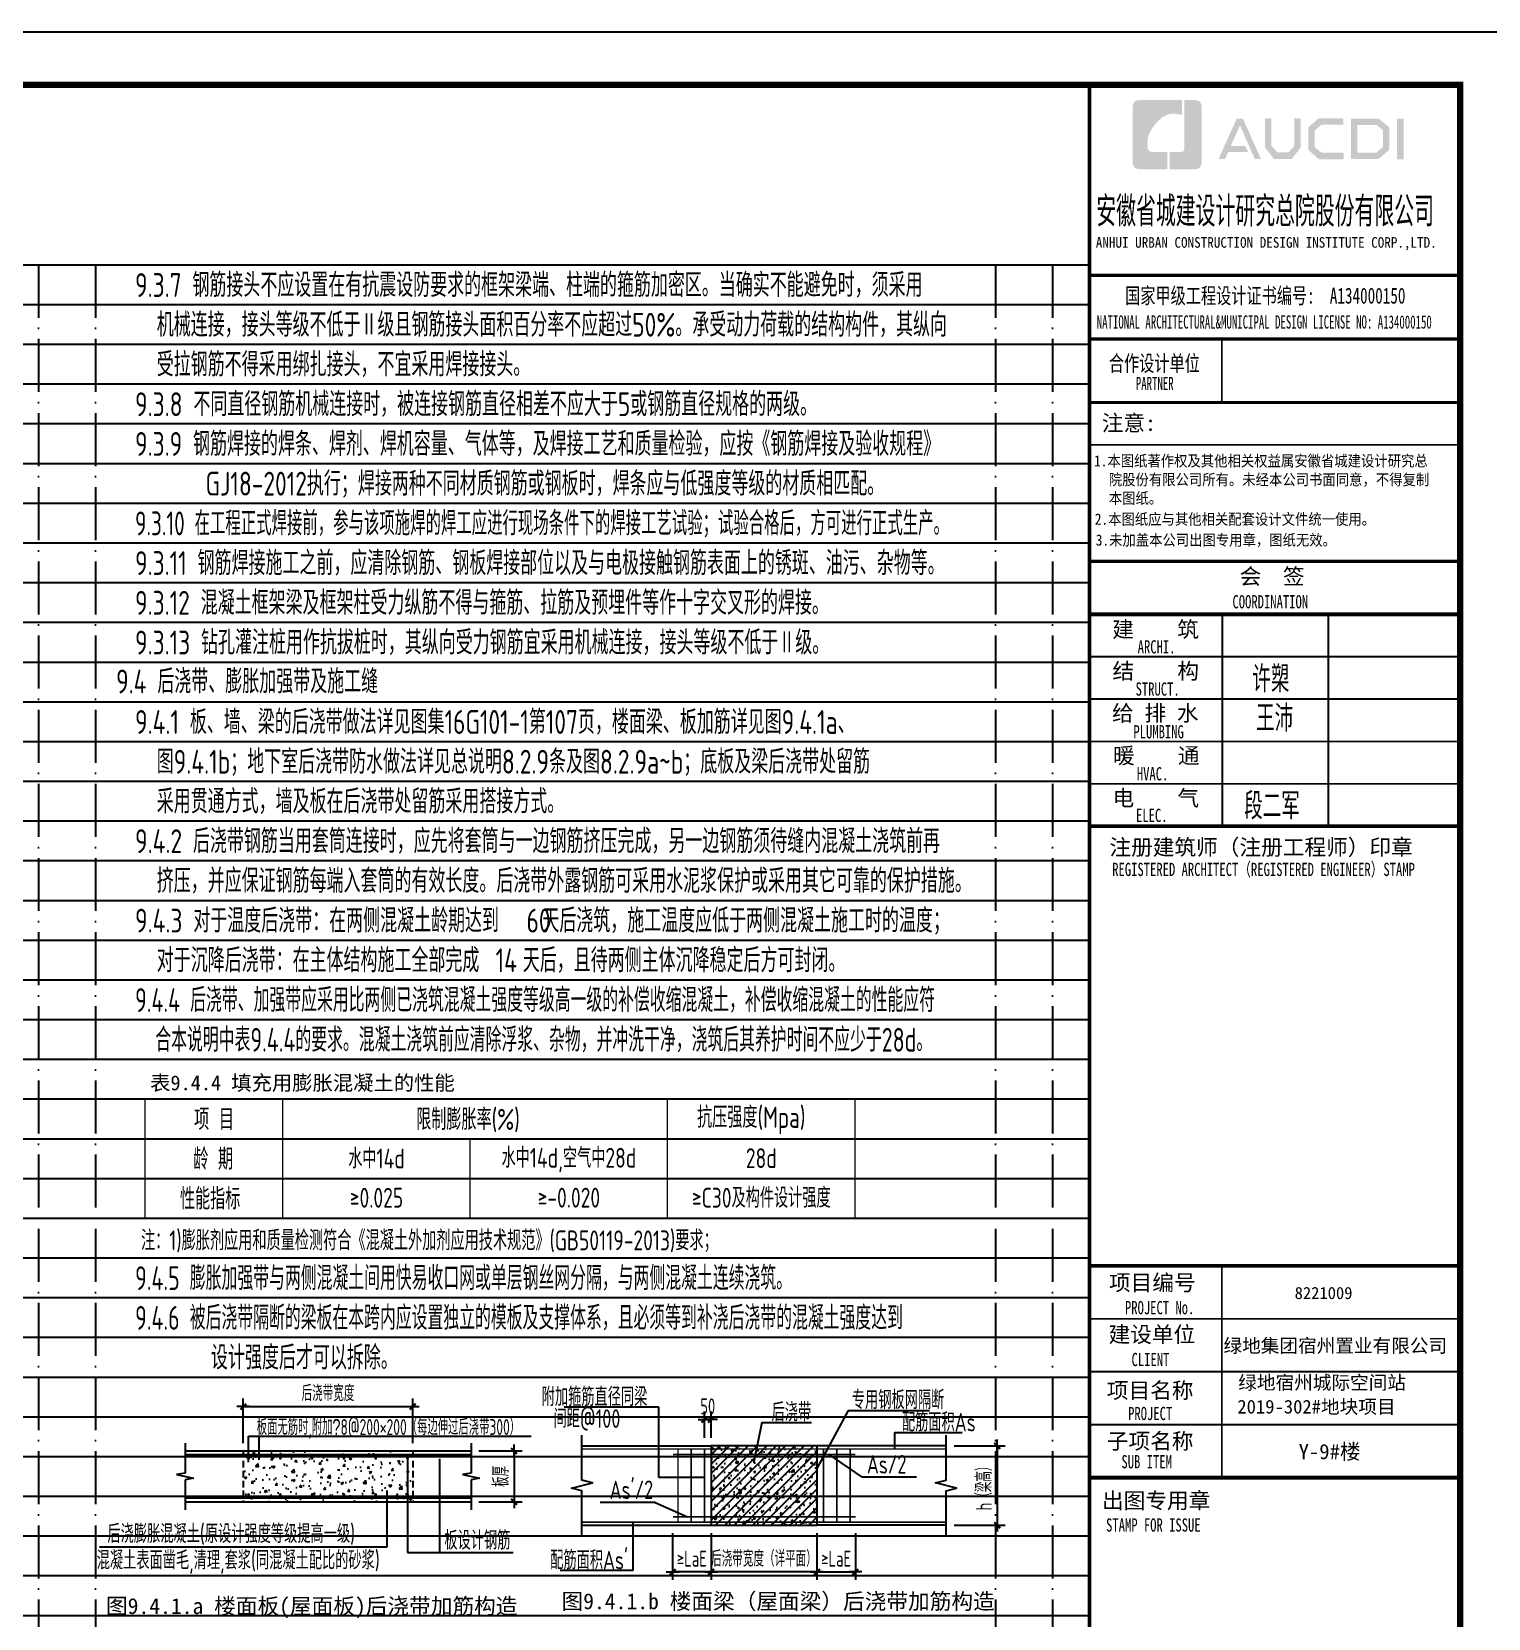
# Model space of a CAD drawing. Extents: x -812054 to 22247, y -644080 to 1003627.
# Drawn here: x -725956 to -698452, y -157424 to -127469 of the extents above; entities that cross this region are included whole.
import ezdxf
from ezdxf.enums import TextEntityAlignment as Align

# ---------------------------------------------------------------- set-up
doc = ezdxf.new("R2010")
doc.units = 0
doc.header["$LTSCALE"] = 1000
for name, pattern in [('D1', [14, 10, -2, 0, -2]), ('DASHED', [0.75, 0.5, -0.25]), ('HIDDEN2', [0.1875, 0.125, -0.0625])]:
    doc.linetypes.add(name, pattern=pattern)
doc.layers.get('0').update_dxf_attribs({"linetype": 'CONTINUOUS'})
doc.layers.get('DEFPOINTS').update_dxf_attribs({"linetype": 'CONTINUOUS'})
for name, color, linetype in [('C-SHET-TTLB', 11, 'CONTINUOUS'), ('PUB_TITLE', 4, 'CONTINUOUS'), ('S-DETL-DIM', 151, 'CONTINUOUS'), ('S-DETL-HATCH', 253, 'CONTINUOUS'), ('S-DETL-LINE1', 2, 'CONTINUOUS'), ('S-DETL-RBAR', 1, 'CONTINUOUS'), ('S-DETL-TEXT', 7, 'CONTINUOUS'), ('图签文字', 4, 'CONTINUOUS'), ('水平筋标注', 7, 'CONTINUOUS')]:
    doc.layers.add(name, color=color, linetype=linetype)
for name, color, linetype, lineweight in [('S-1-TEXT', 7, 'CONTINUOUS', 18), ('S-1-修改', 23, 'CONTINUOUS', 18), ('图框', 9, 'CONTINUOUS', 18), ('图签', 147, 'CONTINUOUS', 18)]:
    doc.layers.add(name, color=color, linetype=linetype, lineweight=lineweight)
doc.styles.add('HT', font='simhei.ttf')
doc.styles.add('TS', font='tssdeng.shx', dxfattribs={"width": 0.7, "bigfont": 'tssdchn.shx'})
doc.styles.add('TSSD_Label', font='Tssdeng.shx', dxfattribs={"width": 0.7, "bigfont": 'hztxt.shx'})
doc.styles.add('宋体', font='', dxfattribs={"height": 50})
doc.styles.add('建筑图签-1', font='simhei.ttf', dxfattribs={"width": 0.7})
doc.styles.add('建筑图签-2', font='TXT.shx', dxfattribs={"width": 0.5, "bigfont": 'HZTXT.shx'})
doc.styles.add('黑体', font='simhei.ttf')
doc.styles.get('宋体').set_extended_font_data('SimSun')
doc.dimstyles.new('DIM25', dxfattribs={"dimtxt": 300, "dimasz": 0.8, "dimexe": 150, "dimexo": 150, "dimgap": 100, "dimtad": 1, "dimdec": 0, "dimlfac": 0.25, "dimrnd": 1, "dimzin": 0, "dimdsep": 46, "dimtxsty": 'TS', "dimblk": '_DIMX', "dimcen": 0, "dimclrd": 256, "dimclre": 256, "dimclrt": 43, "dimadec": 1, "dimazin": 0, "dimtfac": 1, "dimtdec": 0, "dimtix": 1, "dimtmove": 2, "dimatfit": 3, "dimldrblk": 'ARCHTICK', "dimfxl": 1, "dimtolj": 1, "dimtzin": 1, "dimarcsym": 0})

# ---------------------------------------------------------------- blocks, each defined once
blk = doc.blocks.new('_DIMX')
blk.add_line((-150, 0), (150, 0))
at = {"const_width": 50}
blk.add_lwpolyline([(-70, -70), (70, 70)], dxfattribs=at)
blk = doc.blocks.new('*D254')
at = {"layer": 'DEFPOINTS', "color": 0, "transparency": 16777216}
for p in [(-718761, -153427), (-721961, -154265), (-718761, -154265)]:
    blk.add_point(p, dxfattribs=at)
at = {"layer": 'S-DETL-DIM', "lineweight": -2, "transparency": 16777216}
for p, q in [((-721961, -154115), (-721961, -153277)), ((-718761, -154115), (-718761, -153277)), ((-721960, -153427), (-718762, -153427))]:
    blk.add_line(p, q, dxfattribs=at)
at = {"layer": 'S-DETL-DIM', "lineweight": -2, "transparency": 16777216, "xscale": 0.8, "yscale": 0.8, "zscale": 0.8, "rotation": 180}
blk.add_blockref('_DIMX', (-721961, -153427), dxfattribs=at)
at = {"layer": 'S-DETL-DIM', "lineweight": -2, "transparency": 16777216, "xscale": 0.8, "yscale": 0.8, "zscale": 0.8}
blk.add_blockref('_DIMX', (-718761, -153427), dxfattribs=at)
at = {"layer": 'S-DETL-DIM', "color": 43, "transparency": 16777216, "insert": (-720361, -153177), "char_height": 300, "attachment_point": 5, "style": 'TS'}
blk.add_mtext('\\A1;后浇带宽度', dxfattribs=at)
blk = doc.blocks.new('_ArchTick')
at = {"color": 0, "linetype": 'ByBlock', "const_width": 0.15}
blk.add_lwpolyline([(-0.5, -0.5), (0.5, 0.5)], dxfattribs=at)
blk = doc.blocks.new('*D255')
at = {"layer": 'DEFPOINTS', "color": 0, "transparency": 16777216}
for p in [(-717661, -154265), (-717661, -155225), (-716847, -155225)]:
    blk.add_point(p, dxfattribs=at)
at = {"layer": 'S-DETL-DIM', "lineweight": -2, "transparency": 16777216}
for p, q in [((-717511, -154265), (-716697, -154265)), ((-716847, -154266), (-716847, -155224)), ((-717511, -155225), (-716697, -155225))]:
    blk.add_line(p, q, dxfattribs=at)
at = {"layer": 'S-DETL-DIM', "lineweight": -2, "transparency": 16777216, "xscale": 0.8, "yscale": 0.8, "zscale": 0.8}
for p, rotation in [((-716847, -154265), 90), ((-716847, -155225), 270)]:
    blk.add_blockref('_DIMX', p, dxfattribs=dict(at, rotation=rotation))
at = {"layer": 'S-DETL-DIM', "color": 43, "transparency": 16777216, "insert": (-717097, -154745), "char_height": 300, "attachment_point": 5, "rotation": 90, "style": 'TS'}
blk.add_mtext('\\A1;板厚', dxfattribs=at)
blk = doc.blocks.new('*D256')
at = {"layer": 'DEFPOINTS', "color": 0, "transparency": 16777216}
for p in [(-713128, -155668), (-711128, -155668), (-713128, -156550)]:
    blk.add_point(p, dxfattribs=at)
at = {"layer": 'S-DETL-DIM', "lineweight": -2, "transparency": 16777216}
for p, q in [((-713128, -155818), (-713128, -156700)), ((-711128, -155818), (-711128, -156700)), ((-713128, -156550), (-713129, -156550)), ((-711128, -156550), (-713128, -156550)), ((-711127, -156550), (-711126, -156550))]:
    blk.add_line(p, q, dxfattribs=at)
at = {"layer": 'S-DETL-DIM', "lineweight": -2, "transparency": 16777216, "xscale": 0.8, "yscale": 0.8, "zscale": 0.8}
blk.add_blockref('_DIMX', (-713128, -156550), dxfattribs=at)
at = {"layer": 'S-DETL-DIM', "lineweight": -2, "transparency": 16777216, "xscale": 0.8, "yscale": 0.8, "zscale": 0.8, "rotation": 180}
blk.add_blockref('_DIMX', (-711128, -156550), dxfattribs=at)
at = {"layer": 'S-DETL-DIM', "color": 43, "transparency": 16777216, "insert": (-712128, -156300), "char_height": 300, "attachment_point": 5, "style": 'TS'}
blk.add_mtext('\\A1;后浇带宽度（详平面）', dxfattribs=at)
blk = doc.blocks.new('*D247')
at = {"layer": 'DEFPOINTS', "color": 0, "transparency": 16777216}
for p in [(-708690, -154168), (-708690, -155668), (-707723, -155668)]:
    blk.add_point(p, dxfattribs=at)
at = {"layer": 'S-DETL-DIM', "lineweight": -2, "transparency": 16777216}
for p, q in [((-708540, -154168), (-707573, -154168)), ((-707723, -154169), (-707723, -155667)), ((-708540, -155668), (-707573, -155668))]:
    blk.add_line(p, q, dxfattribs=at)
at = {"layer": 'S-DETL-DIM', "lineweight": -2, "transparency": 16777216, "xscale": 0.8, "yscale": 0.8, "zscale": 0.8}
for p, rotation in [((-707723, -154168), 90), ((-707723, -155668), 270)]:
    blk.add_blockref('_DIMX', p, dxfattribs=dict(at, rotation=rotation))
at = {"layer": 'S-DETL-DIM', "color": 43, "transparency": 16777216, "insert": (-707973, -154918), "char_height": 300, "attachment_point": 5, "rotation": 90, "style": 'TS'}
blk.add_mtext('\\A1;h（梁高）', dxfattribs=at)
blk = doc.blocks.new('*D248')
at = {"layer": 'DEFPOINTS', "color": 0, "transparency": 16777216}
for p in [(-713853, -155668), (-713128, -155668), (-713853, -156550)]:
    blk.add_point(p, dxfattribs=at)
at = {"layer": 'S-DETL-DIM', "lineweight": -2, "transparency": 16777216}
for p, q in [((-713853, -155818), (-713853, -156700)), ((-713128, -155818), (-713128, -156700)), ((-713853, -156550), (-713854, -156550)), ((-713128, -156550), (-713853, -156550)), ((-713127, -156550), (-713126, -156550))]:
    blk.add_line(p, q, dxfattribs=at)
at = {"layer": 'S-DETL-DIM', "lineweight": -2, "transparency": 16777216, "xscale": 0.8, "yscale": 0.8, "zscale": 0.8}
blk.add_blockref('_DIMX', (-713853, -156550), dxfattribs=at)
at = {"layer": 'S-DETL-DIM', "lineweight": -2, "transparency": 16777216, "xscale": 0.8, "yscale": 0.8, "zscale": 0.8, "rotation": 180}
blk.add_blockref('_DIMX', (-713128, -156550), dxfattribs=at)
at = {"layer": 'S-DETL-DIM', "color": 43, "transparency": 16777216, "insert": (-713490, -156300), "char_height": 300, "attachment_point": 5, "style": 'TS'}
blk.add_mtext('\\A1;≥LaE', dxfattribs=at)
blk = doc.blocks.new('*D249')
at = {"layer": 'DEFPOINTS', "color": 0, "transparency": 16777216}
for p in [(-713128, -153672), (-713253, -154168), (-713128, -154168)]:
    blk.add_point(p, dxfattribs=at)
at = {"layer": 'S-DETL-DIM', "lineweight": -2, "transparency": 16777216}
for p, q in [((-713253, -154018), (-713253, -153522)), ((-713128, -154018), (-713128, -153522)), ((-713253, -153672), (-713254, -153672)), ((-713253, -153672), (-713128, -153672)), ((-713127, -153672), (-713126, -153672))]:
    blk.add_line(p, q, dxfattribs=at)
at = {"layer": 'S-DETL-DIM', "lineweight": -2, "transparency": 16777216, "xscale": 0.8, "yscale": 0.8, "zscale": 0.8}
blk.add_blockref('_DIMX', (-713253, -153672), dxfattribs=at)
at = {"layer": 'S-DETL-DIM', "lineweight": -2, "transparency": 16777216, "xscale": 0.8, "yscale": 0.8, "zscale": 0.8, "rotation": 180}
blk.add_blockref('_DIMX', (-713128, -153672), dxfattribs=at)
at = {"layer": 'S-DETL-DIM', "color": 43, "transparency": 16777216, "insert": (-713190, -153422), "char_height": 300, "attachment_point": 5, "style": 'TS'}
blk.add_mtext('\\A1;50', dxfattribs=at)
blk = doc.blocks.new('*D250')
at = {"layer": 'DEFPOINTS', "color": 0, "transparency": 16777216}
for p in [(-711128, -155668), (-710403, -155668), (-710403, -156550)]:
    blk.add_point(p, dxfattribs=at)
at = {"layer": 'S-DETL-DIM', "lineweight": -2, "transparency": 16777216}
for p, q in [((-711128, -155818), (-711128, -156700)), ((-710403, -155818), (-710403, -156700)), ((-711128, -156550), (-711129, -156550)), ((-711128, -156550), (-710403, -156550)), ((-710402, -156550), (-710401, -156550))]:
    blk.add_line(p, q, dxfattribs=at)
at = {"layer": 'S-DETL-DIM', "lineweight": -2, "transparency": 16777216, "xscale": 0.8, "yscale": 0.8, "zscale": 0.8}
blk.add_blockref('_DIMX', (-711128, -156550), dxfattribs=at)
at = {"layer": 'S-DETL-DIM', "lineweight": -2, "transparency": 16777216, "xscale": 0.8, "yscale": 0.8, "zscale": 0.8, "rotation": 180}
blk.add_blockref('_DIMX', (-710403, -156550), dxfattribs=at)
at = {"layer": 'S-DETL-DIM', "color": 43, "transparency": 16777216, "insert": (-710765, -156300), "char_height": 300, "attachment_point": 5, "style": 'TS'}
blk.add_mtext('\\A1;≥LaE', dxfattribs=at)
blk = doc.blocks.new('院标1')
h = blk.add_hatch(color=150)
h.dxf.hatch_style = 1
h.set_gradient(color1=(33, 113, 253), color2=(33, 113, 253), tint=1, name='INVCURVED')
edge = h.paths.add_edge_path()
edge.add_spline(control_points=[(116373, 648379), (116379, 648379), (116382, 648379), (116391, 648379), (116391, 648379), (116391, 648379), (116616, 648379), (116616, 648379), (116616, 648379), (116616, 648379), (116616, 648054), (116616, 648054), (116616, 648054), (116616, 648054), (116108, 648054), (116108, 648054), (116108, 648054), (116028, 648054), (115963, 648111), (115963, 648199), (115963, 648199), (115963, 648199), (115963, 649215), (115963, 649215), (115963, 649215), (115963, 649295), (116018, 649360), (116108, 649360), (116108, 649360), (116108, 649360), (116897, 649360), (116897, 649360), (116897, 649360), (116897, 649360), (116897, 649080), (116897, 649080), (116897, 649080), (116897, 649080), (116566, 649140), (116356, 648859), (116356, 648859), (116245, 648719), (116240, 648545), (116247, 648466), (116247, 648466), (116254, 648386), (116247, 648466), (116247, 648466), (116247, 648466), (116247, 648466), (116258, 648374), (116373, 648379)], knot_values=[0, 0, 0, 0, 0.071429, 0.071429, 0.071429, 0.107143, 0.142857, 0.142857, 0.142857, 0.178571, 0.214286, 0.214286, 0.214286, 0.25, 0.285714, 0.285714, 0.285714, 0.321429, 0.357143, 0.357143, 0.357143, 0.392857, 0.428571, 0.428571, 0.428571, 0.464286, 0.5, 0.5, 0.5, 0.535714, 0.571429, 0.571429, 0.571429, 0.607143, 0.642857, 0.642857, 0.642857, 0.678571, 0.714286, 0.714286, 0.714286, 0.75, 0.785714, 0.785714, 0.785714, 0.821429, 0.857143, 0.857143, 0.857143, 0.928571, 1, 1, 1, 1], degree=3, periodic=0)
h = blk.add_hatch(color=150)
h.dxf.hatch_style = 1
h.set_gradient(color1=(33, 113, 253), color2=(33, 113, 253), tint=1, name='INVCURVED')
edge = h.paths.add_edge_path()
edge.add_spline(control_points=[(117268, 649215), (117268, 649215), (117268, 648199), (117268, 648199), (117268, 648199), (117268, 648114), (117212, 648054), (117123, 648054), (117123, 648054), (117123, 648054), (116663, 648054), (116663, 648054), (116663, 648054), (116663, 648054), (116663, 648379), (116663, 648379), (116663, 648379), (116663, 648379), (116865, 648379), (116865, 648379), (116865, 648379), (116907, 648379), (116941, 648413), (116941, 648455), (116941, 648455), (116941, 648455), (116941, 649360), (116941, 649360), (116941, 649360), (116941, 649360), (117123, 649360), (117123, 649360), (117123, 649360), (117204, 649360), (117268, 649306), (117268, 649215)], knot_values=[0, 0, 0, 0, 0.1, 0.1, 0.1, 0.15, 0.2, 0.2, 0.2, 0.25, 0.3, 0.3, 0.3, 0.35, 0.4, 0.4, 0.4, 0.45, 0.5, 0.5, 0.5, 0.55, 0.6, 0.6, 0.6, 0.65, 0.7, 0.7, 0.7, 0.75, 0.8, 0.8, 0.8, 0.9, 1, 1, 1, 1], degree=3, periodic=0)
blk = doc.blocks.new('20210804.19142487')
at = {"layer": 'PUB_TITLE'}
h = blk.add_hatch(color=147, dxfattribs=at)
h.paths.add_polyline_path([(5834, 56758), (5959, 56758), (5959, 55988), (5834, 55988)])
h.paths.add_polyline_path([(5081, 56642), (5081, 56116), (5441, 56116), (5566, 56223), (5566, 56541), (5445, 56642)], flags=16)
h.paths.add_polyline_path([(4963, 56760), (4963, 55998), (5485, 55998), (5684, 56168), (5684, 56596), (5488, 56760)])
h.paths.add_polyline_path([(4820, 56764), (4820, 56648), (4413, 56648), (4280, 56537), (4280, 56218), (4413, 56115), (4822, 56115), (4822, 55993), (4358, 55993), (4156, 56168), (4156, 56596), (4354, 56764)])
h.paths.add_polyline_path([(3337, 56762), (3458, 56762), (3458, 56251), (3572, 56120), (3782, 56120), (3896, 56251), (3896, 56762), (4010, 56762), (4010, 56214), (3846, 55997), (3508, 55997), (3337, 56216)])
h.paths.add_polyline_path([(2805, 56760), (2922, 56760), (3264, 55996), (3148, 55996), (2867, 56630), (2692, 56242), (2963, 56242), (3024, 56127), (2643, 56127), (2584, 55994), (2461, 55994)])
at = {"layer": '图框'}
for p, q in [((25, 53800), (7025, 53800)), ((25, 53800), (7025, 53800)), ((25, 52600), (7025, 52600))]:
    blk.add_line(p, q, dxfattribs=at)
for points, const_width in [([(25, 0), (25, 57400)], 70), ([(25, 53800), (7025, 53800)], 60), ([(25, 52600), (7025, 52600)], 60), ([(25, 52600), (7025, 52600)], 60), ([(2525, 52600), (2525, 51400)], 35), ([(25, 51400), (7025, 51400)], 60), ([(25, 51400), (7025, 51400)], 60), ([(25, 50599), (7025, 50599)], 35), ([(34, 48400), (7034, 48400)], 60), ([(34, 47400), (7034, 47400)], 70), ([(34, 47400), (7034, 47400)], 70), ([(2534, 47400), (2534, 43400)], 35), ([(4534, 47400), (4534, 43400)], 35), ([(34, 46600), (7034, 46600)], 35), ([(34, 45800), (7034, 45800)], 35), ([(34, 45000), (7034, 45000)], 35), ([(34, 44200), (7034, 44200)], 35), ([(34, 43400), (7034, 43400)], 70), ([(25, 35100), (7025, 35100)], 70), ([(25, 35100), (7025, 35100)], 70), ([(2525, 31100), (2525, 35100)], 35), ([(25, 34100), (7025, 34100)], 35), ([(25, 33100), (7025, 33100)], 35), ([(25, 32100), (7025, 32100)], 35), ([(7025, 31100), (25, 31100)], 70)]:
    blk.add_lwpolyline(points, dxfattribs=dict(at, const_width=const_width))
blk.add_blockref('院标1', (-115124, -592249))
at = {"layer": 'PUB_TITLE', "style": 'HT', "width": 0.88}
for s, p in [('1.本图纸著作权及其他相关权益属安徽省城建设计研究总', (111, 50193)), ('院股份有限公司所有。未经本公司书面同意，不得复制', (390, 49839)), ('本图纸。', (390, 49489)), (' 2.本图纸应与其他相关配套设计文件统一使用。 ', (0, 49092)), ('3.未加盖本公司出图专用章，图纸无效。', (143, 48698))]:
    blk.add_text(s, height=210, dxfattribs=at).set_placement(p)
at = {"layer": '图签', "color": 2, "style": '宋体'}
blk.add_text('8221009', height=229.3, dxfattribs=at).set_placement((3899, 34472))
at = {"layer": '图签', "color": 154, "style": '宋体'}
for s, height, p in [('绿地集团宿州置业有限公司', 258.01, (2555, 33462)), ('绿地宿州城际空间站', 258, (2834, 32766)), ('2019-302#地块项目', 258.01, (2817, 32311)), ('Y-9#楼', 286.7, (3974, 31448))]:
    blk.add_text(s, height=height, dxfattribs=at).set_placement(p)
at = {"layer": '图签文字', "color": 7, "style": '建筑图签-1'}
for s, height, width, p in [('安徽省城建设计研究总院股份有限公司', 500, 0.55, (153, 54777)), ('国家甲级工程设计证书编号:  A134000150', 300, 0.7, (697, 53267)), ('合作设计单位', 300, 0.7, (390, 51990))]:
    blk.add_text(s, height=height, dxfattribs=dict(at, width=width)).set_placement(p)
at = {"layer": '图签文字', "linetype": 'Continuous', "style": '建筑图签-1', "width": 0.91}
blk.add_text('ANHUI URBAN CONSTRUCTION DESIGN INSTITUTE CORP.,LTD.', height=200, dxfattribs=at).set_placement((144, 54322))
at = {"layer": '图签文字', "style": '建筑图签-1'}
for s, width, p in [('NATIONAL ARCHITECTURAL&MUNICIPAL DESIGN LICENSE NO: A134000150', 0.6, (162, 52795)), ('PARTNER', 0.6, (900, 51634)), ('COORDINATION', 0.7, (2725, 47513)), ('ARCHI.', 0.7, (935, 46662)), ('STRUCT.', 0.7, (895, 45865)), ('PLUMBING', 0.7, (854, 45058)), ('HVAC.', 0.7, (919, 44265)), ('ELEC.', 0.7, (904, 43480)), ('REGISTERED ARCHITECT（REGISTERED ENGINEER）STAMP', 0.7, (454, 42459)), ('PROJECT No.', 0.7, (695, 34185, -1799)), ('CLIENT', 0.7, (819, 33206)), ('PROJECT', 0.7, (754, 32187)), ('SUB ITEM', 0.7, (628, 31276)), ('STAMP FOR ISSUE', 0.7, (338, 30081))]:
    blk.add_text(s, height=250, dxfattribs=dict(at, width=width)).set_placement(p)
at = {"layer": '图签文字', "color": 7, "style": '建筑图签-1'}
for s, p in [('注意:', (257, 50863)), ('会  签', (2860, 47968)), ('建    筑', (455, 46967)), ('结    构', (459, 46179)), ('给 排 水', (450, 45385)), ('暖    通', (468, 44582)), ('电    气', (459, 43782)), ('注册建筑师（注册工程师）印章', (401, 42854)), ('项目编号', (393, 34632)), ('建设单位', (385, 33655)), ('项目名称', (352, 32597)), ('子项名称', (352, 31640)), ('出图专用章', (261, 30518))]:
    blk.add_text(s, height=300, dxfattribs=at).set_placement(p)
at = {"layer": '图签文字', "color": 1, "style": '建筑图签-2', "width": 0.7}
for s, p in [('许槊', (3100, 45928)), ('王沛', (3171, 45187)), ('段二军', (2946, 43532))]:
    blk.add_text(s, height=500, dxfattribs=at).set_placement(p)

msp = doc.modelspace()

# ---------------------------------------------------------------- hatches: boundary and pattern name
at = {"layer": 'S-DETL-HATCH'}
h = msp.add_hatch(dxfattribs=at)
h.set_pattern_fill('AR-CONC', color=256, scale=2.5, style=0)
h.set_pattern_definition([(50, (-2375584.24, -267701.57), (455.46167, -39.84771), [47.625, -523.875]), (355, (-2375584.24, -267701.57), (-88.10706, 477.64161), [38.1, -419.1]), (100.451, (-2375546.3, -267704.9), (367.35625, 437.79172), [40.475, -445.225]), (46.1842, (-2375584.24, -267574.6), (677.6976, -105.10582), [71.4375, -785.8125]), (96.6356, (-2375527.77, -267583.33), (593.51059, 618.5639), [60.7125, -667.8375]), (351.184, (-2375584.24, -267574.6), (593.5115, 618.5628), [57.15, -628.65]), (21, (-2375520.74, -267606.32), (379.0372, -255.6638), [47.625, -523.875]), (326, (-2375520.74, -267606.32), (154.50507, 460.46992), [38.1, -419.1]), (71.4514, (-2375489.15, -267627.63), (533.54123, 204.80714), [40.475, -445.225]), (37.5, (-2375584.24, -267701.57), (7.721508, 211.387597), [0, -414.02, 0, -425.45, 0, -420.6875]), (7.5, (-2375584.24, -267701.57), (167.049156, 250.451437), [0, -242.57, 0, -404.495, 0, -160.3375]), (327.5, (-2375725.85, -267701.57), (338.976488, -14.32186), [0, -158.75, 0, -495.3, 0, -657.225]), (317.5, (-2375789.35, -267701.57), (370.322953, 63.56623), [0, -206.375, 0, -328.93, 0, -466.725])])
h.paths.add_polyline_path([(-721960.81, -154345.18), (-721960.81, -155145.18), (-718760.81, -155145.18), (-718760.81, -154345.18)])
h.paths.add_polyline_path([(-721960.81, -154265.18), (-721960.81, -154345.18), (-718760.81, -154345.18), (-718760.81, -154265.18)])
h.paths.add_polyline_path([(-718760.81, -155225.18), (-718760.81, -155145.18), (-719459.12, -155145.18), (-719459.12, -155225.18)])
h.paths.add_polyline_path([(-719459.12, -155225.18), (-719459.12, -155145.18), (-720060.89, -155145.18), (-720060.89, -155225.18)])
h.paths.add_polyline_path([(-720060.89, -155225.18), (-720060.89, -155145.18), (-720890.7, -155145.18), (-720890.7, -155225.18)])
h.paths.add_polyline_path([(-720890.7, -155225.18), (-720890.7, -155145.18), (-721960.81, -155145.18), (-721960.81, -155225.18)])
h = msp.add_hatch(dxfattribs=at)
h.set_pattern_fill('AR-CONC', color=256, scale=50, style=0)
h.set_pattern_definition([(50, (-5467188.87, 271690.05), (358.630091, -31.376067), [37.5, -412.5]), (355, (-5467188.87, 271690.05), (-69.375667, 376.096067), [30, -330]), (100.4514, (-5467159, 271687.44), (289.25469, 344.71977), [31.870095, -350.571056]), (46.1842, (-5467188.87, 271790.05), (533.620524, -82.759507), [56.25, -618.75]), (96.6356, (-5467144.4, 271783.15), (467.33135, 487.058935), [47.805144, -525.8565]), (351.1842, (-5467188.87, 271790.05), (467.33097, 487.0593), [45, -495]), (21, (-5467138.87, 271765.05), (298.453526, -201.309445), [37.5, -412.5]), (326, (-5467138.87, 271765.05), (121.657666, 362.575023), [30, -330]), (71.4514, (-5467114, 271748.27), (420.111314, 161.265248), [31.870095, -350.571056]), (37.5, (-5467188.87, 271690.05), (6.0799277, 166.446927), [0, -326, 0, -335, 0, -331.25]), (7.5, (-5467188.87, 271690.05), (131.534769, 197.205856), [0, -191, 0, -318.5, 0, -126.25]), (327.5, (-5467300.37, 271690.05), (266.911218, -11.277436), [0, -125, 0, -390, 0, -517.5]), (317.5, (-5467350.37, 271690.05), (291.593085, 50.052491), [0, -162.5, 0, -259, 0, -367.5])])
h.paths.add_polyline_path([(-713127.66, -154168), (-713127.66, -155668), (-711127.66, -155668), (-711127.66, -154168)])
h = msp.add_hatch(dxfattribs=at)
h.set_pattern_fill('ANSI31', color=256, scale=1000, style=0)
h.set_pattern_definition([(45, (-5467188.87, 271690.05), (-88.3883476, 88.3883476), [])])
h.paths.add_polyline_path([(-713127.66, -154168), (-713127.66, -155668), (-711127.66, -155668), (-711127.66, -154168)])
at = {"layer": 'S-DETL-RBAR'}
for points in [[(-721889.8, -154403.45, -1), (-721833.55, -154403.45, -1)], [(-721289.8, -154403.45, -1), (-721233.55, -154403.45, -1)], [(-720689.8, -154403.45, -1), (-720633.55, -154403.45, -1)], [(-720031.81, -154403.45, 1), (-720088.06, -154403.45, 1)], [(-719431.81, -154403.45, 1), (-719488.06, -154403.45, 1)], [(-718831.81, -154403.45, 1), (-718888.06, -154403.45, 1)], [(-721889.8, -155088.55, 1), (-721833.55, -155088.55, 1)], [(-721289.8, -155088.55, 1), (-721233.55, -155088.55, 1)], [(-720689.8, -155088.55, 1), (-720633.55, -155088.55, 1)], [(-720031.81, -155088.55, -1), (-720088.06, -155088.55, -1)], [(-719431.81, -155088.55, -1), (-719488.06, -155088.55, -1)], [(-718831.81, -155088.55, -1), (-718888.06, -155088.55, -1)]]:
    msp.add_hatch(color=1, dxfattribs=at).paths.add_polyline_path(points)

# ---------------------------------------------------------------- linework, layer by layer
at = {"layer": 'C-SHET-TTLB'}
msp.add_lwpolyline([(-697981.51, -127469.25), (-697981.51, -186869.25), (-782081.51, -186869.25), (-782081.51, -127469.25)], close=True, dxfattribs=at)
at = {"layer": 'C-SHET-TTLB', "const_width": 120}
msp.add_lwpolyline([(-780241.51, -128469.25), (-698981.51, -128469.25), (-698981.51, -185869.25), (-780241.51, -185869.25)], close=True, dxfattribs=at)
at = {"layer": 'DEFPOINTS', "color": 252}
for p, q in [((-780241.51, -131869.25), (-705981.51, -131869.25)), ((-780241.51, -132619.25), (-705981.51, -132619.25)), ((-780241.51, -133369.25), (-705981.51, -133369.25)), ((-780241.51, -134119.25), (-705981.51, -134119.25)), ((-780241.51, -134869.25), (-705981.51, -134869.25)), ((-780241.51, -135619.25), (-705981.51, -135619.25)), ((-780241.51, -136369.25), (-705981.51, -136369.25)), ((-780241.51, -137119.25), (-705981.51, -137119.25)), ((-780241.51, -137869.25), (-705981.51, -137869.25)), ((-780241.51, -138619.25), (-705981.51, -138619.25)), ((-780241.51, -139369.25), (-705981.51, -139369.25)), ((-780241.51, -140119.25), (-705981.51, -140119.25)), ((-780241.51, -140869.25), (-705981.51, -140869.25)), ((-780241.51, -141619.25), (-705981.51, -141619.25)), ((-780241.51, -142369.25), (-705981.51, -142369.25)), ((-780241.51, -143119.25), (-705981.51, -143119.25)), ((-780241.51, -143869.25), (-705981.51, -143869.25)), ((-780241.51, -144619.25), (-705981.51, -144619.25)), ((-780241.51, -145369.25), (-705981.51, -145369.25)), ((-780241.51, -146119.25), (-705981.51, -146119.25)), ((-780241.51, -146869.25), (-705981.51, -146869.25)), ((-780241.51, -147619.25), (-705981.51, -147619.25)), ((-780241.51, -148369.25), (-705981.51, -148369.25)), ((-780241.51, -149119.25), (-705981.51, -149119.25)), ((-780241.51, -149869.25), (-705981.51, -149869.25)), ((-780241.51, -150619.25), (-705981.51, -150619.25)), ((-780241.51, -151369.25), (-705981.51, -151369.25)), ((-780241.51, -152119.25), (-705981.51, -152119.25)), ((-780241.51, -152869.25), (-705981.51, -152869.25)), ((-780241.51, -153619.25), (-705981.51, -153619.25)), ((-780241.51, -154369.25), (-705981.51, -154369.25)), ((-780241.51, -155119.25), (-705981.51, -155119.25)), ((-780241.51, -155869.25), (-705981.51, -155869.25)), ((-780241.51, -156619.25), (-705981.51, -156619.25)), ((-780241.51, -157369.25), (-705981.51, -157369.25))]:
    msp.add_line(p, q, dxfattribs=at)
at = {"layer": 'DEFPOINTS', "color": 252, "linetype": 'D1', "ltscale": 0.1}
for p, q in [((-725825.51, -131869.25), (-725825.51, -185869.25)), ((-724753.51, -131869.25), (-724753.51, -185869.25)), ((-707753.51, -131869.25), (-707753.51, -185869.25)), ((-706681.51, -131869.25), (-706681.51, -185869.25))]:
    msp.add_line(p, q, dxfattribs=at)
at = {"layer": 'S-1-TEXT', "color": 2}
for p, q in [((-721214.44, -149869.25), (-721214.44, -147619.25)), ((-713948.82, -149869.25), (-713948.82, -147619.25)), ((-723816.01, -148369.25), (-710409.76, -148369.25)), ((-717675.38, -149869.25), (-717675.38, -148369.25)), ((-723816.01, -149119.25), (-710409.76, -149119.25))]:
    msp.add_line(p, q, dxfattribs=at)
msp.add_lwpolyline([(-710409.76, -147619.25), (-710409.76, -149869.25), (-723816.01, -149869.25), (-723816.01, -147619.25), (-710409.76, -147619.25)], dxfattribs=at)
at = {"layer": 'S-DETL-DIM'}
for p, q in [((-723060.81, -154115.18), (-723060.81, -154682.69)), ((-717659.01, -154115.18), (-717659.01, -154682.69)), ((-723060.81, -154682.69), (-723220.22, -154709.1)), ((-723220.22, -154709.1), (-722901.4, -154781.26)), ((-722901.4, -154781.26), (-723060.81, -154807.66)), ((-723060.81, -154807.66), (-723060.81, -155375.18)), ((-717659.01, -154682.69), (-717818.42, -154709.1)), ((-717818.42, -154709.1), (-717499.6, -154781.26)), ((-717499.6, -154781.26), (-717659.01, -154807.66)), ((-717659.01, -154807.66), (-717659.01, -155375.18))]:
    msp.add_line(p, q, dxfattribs=at)
at = {"layer": 'S-DETL-DIM', "linetype": 'ByBlock'}
for points in [[(-715565.16, -155868), (-715565.16, -155018), (-715765.16, -154968), (-715365.16, -154868), (-715565.16, -154818), (-715565.16, -153968)], [(-708690.16, -155868), (-708690.16, -155018), (-708490.16, -154968), (-708890.16, -154868), (-708690.16, -154818), (-708690.16, -153968)]]:
    msp.add_lwpolyline(points, dxfattribs=at)
at = {"layer": 'S-DETL-LINE1'}
for p, q in [((-723060.81, -154265.18), (-717659.01, -154265.18)), ((-723060.81, -155225.18), (-717659.01, -155225.18))]:
    msp.add_line(p, q, dxfattribs=at)
at = {"layer": 'S-DETL-LINE1', "color": 252, "linetype": 'HIDDEN2'}
for p, q in [((-721960.81, -154265.18), (-721960.81, -155225.18)), ((-718760.81, -154265.18), (-718760.81, -155225.18))]:
    msp.add_line(p, q, dxfattribs=at)
at = {"layer": 'S-DETL-LINE1', "linetype": 'ByBlock'}
for p, q in [((-715565.16, -154168), (-713127.66, -154168)), ((-713127.66, -154168), (-713127.66, -155668)), ((-711127.66, -154168), (-713127.66, -154168)), ((-708690.16, -154168), (-711127.66, -154168)), ((-711127.66, -154168), (-711127.66, -155668)), ((-715565.16, -155668), (-713127.66, -155668)), ((-713127.66, -155668), (-711127.66, -155668)), ((-708690.16, -155668), (-711127.66, -155668))]:
    msp.add_line(p, q, dxfattribs=at)
at = {"layer": 'S-DETL-RBAR', "const_width": 30}
for points in [[(-715565.16, -154228), (-708690.16, -154228)], [(-713752.66, -154228), (-713752.66, -155608)], [(-713502.66, -154228), (-713502.66, -155608)], [(-713252.66, -154228), (-713252.66, -155608)], [(-711002.66, -154228), (-711002.66, -155608)], [(-710752.66, -154228), (-710752.66, -155608)], [(-710502.66, -154228), (-710502.66, -155608)], [(-713846.18, -154334), (-710401.09, -154334)], [(-715565.16, -155608), (-708690.16, -155608)], [(-713848.97, -155511), (-710398.52, -155511)]]:
    msp.add_lwpolyline(points, dxfattribs=at)
at = {"layer": 'S-DETL-RBAR', "color": 1, "const_width": 60}
for points in [[(-723060.81, -154345.18), (-717659.01, -154345.18)], [(-723060.81, -155145.18), (-717659.01, -155145.18)]]:
    msp.add_lwpolyline(points, dxfattribs=at)
at = {"layer": 'S-DETL-TEXT'}
for p, q in [((-714116.47, -153439.72), (-715903.33, -153439.72)), ((-712166.49, -153730.45), (-712320.75, -154473.13)), ((-712166.49, -153730.45), (-711228.15, -153730.45)), ((-709663.01, -153918.62), (-708386.22, -153918.62)), ((-709663.01, -153918.62), (-709663.01, -154228)), ((-718859.19, -154404.46), (-718859.19, -156180.32)), ((-718257.42, -154411.89), (-718257.42, -156180.32)), ((-710282.53, -154754.4), (-709246.28, -154754.4)), ((-719252.92, -155009.33), (-719252.92, -156083.25)), ((-714185.39, -155235.47), (-715221.64, -155235.47)), ((-714605.77, -155608), (-714605.77, -156522.09)), ((-719252.92, -156083.25), (-724676.12, -156083.25)), ((-718859.19, -156180.32), (-716865.92, -156180.32)), ((-714605.77, -156522.09), (-715979.87, -156522.09))]:
    msp.add_line(p, q, dxfattribs=at)
at = {"layer": 'S-DETL-TEXT', "color": 0}
for p, q in [((-714116.47, -154768), (-714116.47, -153439.72)), ((-710535.74, -153498.44), (-711127.66, -154599.2)), ((-710535.74, -153498.44), (-709003.82, -153498.44)), ((-721862.82, -153986.19), (-716527.71, -153986.19)), ((-721862.82, -154474.54), (-721862.82, -153986.19)), ((-721661.51, -154433.41), (-721661.51, -153986.19)), ((-710282.53, -154754.4), (-710896.47, -154334)), ((-713252.66, -154768), (-714116.47, -154768)), ((-714185.39, -155235.47), (-713571.45, -155511))]:
    msp.add_line(p, q, dxfattribs=at)

# ---------------------------------------------------------------- block references
at = {"layer": '水平筋标注'}
msp.add_blockref('20210804.19142487', (-706006.65, -185869.25), dxfattribs=at)

# ---------------------------------------------------------------- texts
at = {"layer": 'S-1-TEXT', "style": 'TS'}
for s, width, p in [('9.3.7 钢筋接头不应设置在有抗震设防要求的框架梁端、柱端的箍筋加密区。当确实不能避免时，须采用', 0.75, (-724004.45, -132476.82)), ('  机械连接，接头等级不低于Ⅱ级且钢筋接头面积百分率不应超过50%%%。承受动力荷载的结构构件，其纵向', 0.75, (-724004.45, -133226.82)), ('  受拉钢筋不得采用绑扎接头，不宜采用焊接接头。', 0.75, (-724004.45, -133976.82)), ('9.3.8 不同直径钢筋机械连接时，被连接钢筋直径相差不应大于5或钢筋直径规格的两级。', 0.75, (-724004.45, -134726.82)), ('9.3.9 钢筋焊接的焊条、焊剂、焊机容量、气体等，及焊接工艺和质量检验，应按《钢筋焊接及验收规程》', 0.75, (-724004.45, -135476.82)), ('  GJ18-2012执行；焊接两种不同材质钢筋或钢板时，焊条应与低强度等级的材质相匹配。', 0.75, (-723082.33, -136226.82)), ('9.3.10 在工程正式焊接前，参与该项施焊的焊工应进行现场条件下的焊接工艺试验；试验合格后，方可进行正式生产。', 0.68, (-724004.45, -136976.82)), ('9.3.11 钢筋焊接施工之前，应清除钢筋、钢板焊接部位以及与电极接触钢筋表面上的锈斑、油污、杂物等。', 0.75, (-724004.45, -137726.82)), ('9.3.12 混凝土框架梁及框架柱受力纵筋不得与箍筋、拉筋及预埋件等作十字交叉形的焊接。', 0.75, (-724004.45, -138476.82)), ('9.3.13 钻孔灌注桩用作抗拔桩时，其纵向受力钢筋宜采用机械连接，接头等级不低于Ⅱ级。', 0.75, (-724004.45, -139226.82)), ('9.4 后浇带、膨胀加强带及施工缝', 0.75, (-724362.24, -139961.65)), ('9.4.1 板、墙、梁的后浇带做法详见图集16G101-1第107页，楼面梁、板加筋详见图9.4.1a、\x8f', 0.75, (-724004.45, -140726.82)), ('  图9.4.1b；地下室后浇带防水做法详见总说明8.2.9条及图8.2.9a~b；底板及梁后浇带处留筋', 0.75, (-724004.45, -141476.82)), ('  采用贯通方式，墙及板在后浇带处留筋采用搭接方式。', 0.75, (-724004.45, -142226.82)), ('9.4.2 后浇带钢筋当用套筒连接时，应先将套筒与一边钢筋挤压完成，另一边钢筋须待缝内混凝土浇筑前再', 0.75, (-724004.45, -142976.82)), ('  挤压，并应保证钢筋每端入套筒的有效长度。后浇带外露钢筋可采用水泥浆保护或采用其它可靠的保护措施。', 0.75, (-724004.45, -143726.82)), ('9.4.3 对于温度后浇带：在两侧混凝土龄期达到    天后浇筑，施工温度应低于两侧混凝土施工时的温度；', 0.75, (-724004.45, -144476.82)), ('  对于沉降后浇带：在主体结构施工全部完成    天后，且待两侧主体沉降稳定后方可封闭。', 0.75, (-724004.45, -145226.82)), ('9.4.4 后浇带、加强带应采用比两侧已浇筑混凝土强度等级高一级的补偿收缩混凝土，补偿收缩混凝土的性能应符', 0.7, (-724004.45, -145976.82)), ('  合本说明中表9.4.4的要求。混凝土浇筑前应清除浮浆、杂物，并冲洗干净，浇筑后其养护时间不应少于28d。', 0.7, (-724004.45, -146726.82)), ('9.4.5 膨胀加强带与两侧混凝土间用快易收口网或单层钢丝网分隔，与两侧混凝土连续浇筑。', 0.7, (-724004.45, -151226.82)), ('9.4.6 被后浇带隔断的梁板在本跨内应设置独立的模板及支撑体系，且必须等到补浇后浇带的混凝土强度达到', 0.7, (-724004.45, -151976.82)), ('       设计强度后才可以拆除。', 0.75, (-724004.45, -152726.82))]:
    msp.add_text(s, height=450, dxfattribs=dict(at, width=width)).set_placement(p)
at = {"layer": 'S-1-TEXT', "style": '黑体'}
msp.add_text('表9.4.4 填充用膨胀混凝土的性能', height=281.25, dxfattribs=at).set_placement((-723719.2, -147455.49))
at = {"layer": 'S-1-TEXT', "linetype": 'DASHED', "style": 'TS', "width": 0.75}
for s, height, p in [('项 目', 400, (-722888.93, -148205.19)), ('限制膨胀率(%%%)', 400, (-718696.96, -148205.19)), ('抗压强度(Mpa)', 400, (-713391.54, -148164.62)), ('龄 期', 400, (-722906.37, -148955.19)), ('性能指标', 400, (-723156.76, -149705.19)), ('注：1)膨胀剂应用和质量检测符合《混凝土外加剂应用技术规范》(GB50119-2013)要求；', 375, (-723893.53, -150476.82))]:
    msp.add_text(s, height=height, dxfattribs=at).set_placement(p)
at = {"layer": 'S-1-TEXT', "style": 'TS', "width": 0.75}
for s, p in [('水中14d', (-719444.91, -148931.75)), ('水中14d,空气中28d', (-715812.1, -148917.33)), ('28d', (-712179.29, -148924.54)), ('≥0.025', (-719444.91, -149671.92)), ('≥-0.020', (-715812.1, -149670.45)), ('≥C30及构件设计强度', (-712179.29, -149671.92))]:
    msp.add_text(s, height=375, dxfattribs=at).set_placement(p, align=Align.CENTER)
at = {"layer": 'S-1-修改', "color": 0, "style": 'TS', "width": 0.75}
for s, p in [('60', (-716612.17, -144476.82)), ('14', (-717196.59, -145226.82))]:
    msp.add_text(s, height=450, dxfattribs=at).set_placement(p)
at = {"layer": 'S-DETL-TEXT', "style": 'TS', "width": 0.75}
for s, p in [('附加箍筋直径同梁', (-716325.49, -153417.02)), ('后浇带', (-711984.42, -153707.74)), ('专用钢板网隔断', (-710468.9, -153475.73)), ('间距@100', (-716103.53, -153829.28)), ('配筋面积As', (-709523.82, -153895.91)), ('As/2', (-710185.03, -154692.24)), ("As'/2", (-715042.19, -155173.32)), ('后浇膨胀混凝土(原设计强度等级提高一级)', (-724525.92, -156002.77)), ('板设计钢筋', (-718163.7, -156127.33)), ('混凝土表面凿毛,清理,套浆(同混凝土配比的砂浆)', (-724728.8, -156502.87)), ("配筋面积As'", (-716165.03, -156499.38))]:
    msp.add_text(s, height=350, dxfattribs=at).set_placement(p)
at = {"layer": 'S-DETL-TEXT', "color": 0, "style": 'TSSD_Label', "width": 0.65}
msp.add_text('板面无筋时,附加\ue5328@200×200（每边伸过后浇带300）', height=300, dxfattribs=at).set_placement((-721706.03, -153963.49))
at = {"layer": 'S-DETL-TEXT', "style": '黑体'}
msp.add_text('图9.4.1.b 楼面梁（屋面梁）后浇带加筋构造', height=300, dxfattribs=at).set_placement((-715951.2, -157253.08))
msp.add_text('图9.4.1.a 楼面板(屋面板)后浇带加筋构造', height=300, dxfattribs=at).set_placement((-720668.48, -157210.74), align=Align.MIDDLE)

# ---------------------------------------------------------------- dimensions: what is measured, and where the dimension line sits
at = {"layer": 'S-DETL-DIM'}
for base, p1, p2, text, picture, middle in [((-718760.81, -153427.07), (-721960.81, -154265.18), (-718760.81, -154265.18), '后浇带宽度', '*D254', (-720360.81, -153177.07)), ((-713127.66, -153671.83), (-713252.66, -154168), (-713127.66, -154168), '50', '*D249', (-713190.16, -153421.83)), ((-713127.66, -156549.59), (-711127.66, -155668), (-713127.66, -155668), '后浇带宽度（详平面）', '*D256', (-712127.66, -156299.59)), ((-713852.66, -156549.59), (-713127.66, -155668), (-713852.66, -155668), '≥LaE', '*D248', (-713490.16, -156299.59))]:
    dim = msp.add_linear_dim(base=base, p1=p1, p2=p2, text=text, dimstyle='DIM25', dxfattribs=at)
    dim.commit()
    dim.dimension.update_dxf_attribs({"geometry": picture, "text_midpoint": middle})
for base, p1, p2, angle, text, picture, middle in [((-716847.1, -155225.18), (-717660.81, -154265.18), (-717660.81, -155225.18), 90, '板厚', '*D255', (-717097.1, -154745.18)), ((-707722.86, -155668), (-708690.16, -154168), (-708690.16, -155668), 90, 'h（梁高）', '*D247', (-707972.86, -154918)), ((-710402.66, -156549.59), (-711127.66, -155668), (-710402.66, -155668), 180, '≥LaE', '*D250', (-710765.16, -156299.59))]:
    dim = msp.add_linear_dim(base=base, p1=p1, p2=p2, angle=angle, text=text, dimstyle='DIM25', dxfattribs=at)
    dim.commit()
    dim.dimension.update_dxf_attribs({"geometry": picture, "text_midpoint": middle})

doc.saveas('drawing.dxf')
